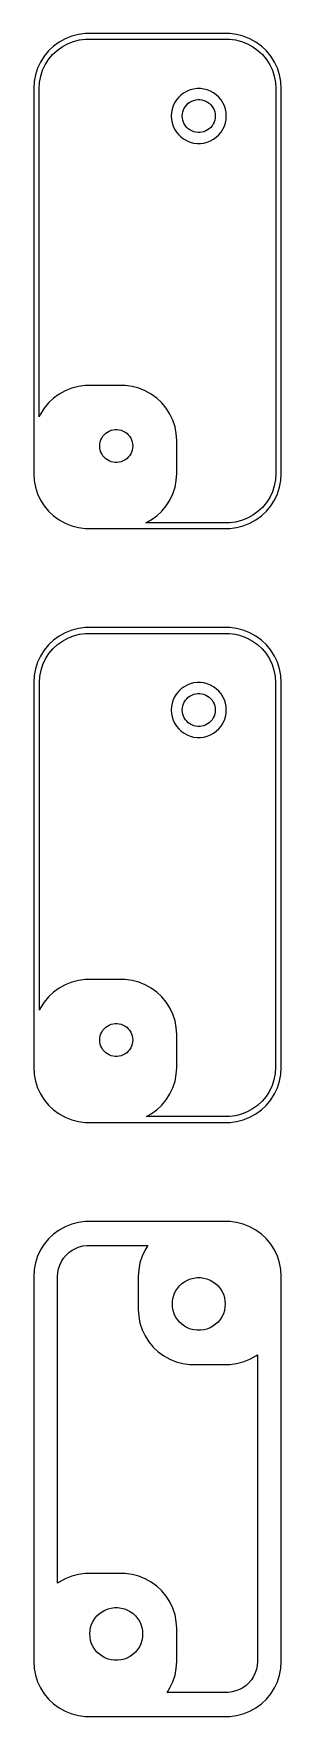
# Model space of a CAD drawing. Header units: metres. Extents: x -11 to 11, y 140 to 292.
import ezdxf

# ---------------------------------------------------------------- set-up
doc = ezdxf.new("R2010")
doc.units = ezdxf.units.M

msp = doc.modelspace()

# ---------------------------------------------------------------- linework, layer by layer
for p, q in [((-7.79507, 292.255), (-8.37889, 292.024)), ((-7.1869, 292.411), (-7.79507, 292.255)), ((-6.56395, 292.49), (-7.1869, 292.411)), ((6.56395, 292.49), (-6.56395, 292.49)), ((7.1869, 292.411), (6.56395, 292.49)), ((7.79507, 292.255), (7.1869, 292.411)), ((8.37889, 292.024), (7.79507, 292.255)), ((-9.89484, 290.923), (-10.2951, 290.439)), ((-9.43712, 291.353), (-9.89484, 290.923)), ((-9.53035, 290.58), (-9.11839, 290.967)), ((-8.92912, 291.722), (-9.43712, 291.353)), ((-9.11839, 290.967), (-8.66121, 291.299)), ((-8.37889, 292.024), (-8.92912, 291.722)), ((-8.66121, 291.299), (-8.166, 291.572)), ((-8.166, 291.572), (-7.64056, 291.78)), ((-7.64056, 291.78), (-7.0932, 291.92)), ((-7.0932, 291.92), (-6.53255, 291.991)), ((-6.53255, 291.991), (6.53255, 291.991)), ((6.53255, 291.991), (7.0932, 291.92)), ((7.0932, 291.92), (7.64056, 291.78)), ((7.64056, 291.78), (8.166, 291.572)), ((8.166, 291.572), (8.66121, 291.299)), ((8.92912, 291.722), (8.37889, 292.024)), ((8.66121, 291.299), (9.11839, 290.967)), ((9.43712, 291.353), (8.92912, 291.722)), ((9.11839, 290.967), (9.53035, 290.58)), ((9.89484, 290.923), (9.43712, 291.353)), ((10.2951, 290.439), (9.89484, 290.923)), ((-10.8989, 289.341), (-11.0929, 288.743)), ((-10.6315, 289.909), (-10.8989, 289.341)), ((-10.2951, 290.439), (-10.6315, 289.909)), ((-10.6086, 288.619), (-10.434, 289.157)), ((-10.434, 289.157), (-10.1934, 289.668)), ((-10.1934, 289.668), (-9.89056, 290.145)), ((-9.89056, 290.145), (-9.53035, 290.58)), ((9.53035, 290.58), (9.89056, 290.145)), ((9.89056, 290.145), (10.1934, 289.668)), ((10.1934, 289.668), (10.434, 289.157)), ((10.6315, 289.909), (10.2951, 290.439)), ((10.434, 289.157), (10.6086, 288.619)), ((10.8989, 289.341), (10.6315, 289.909)), ((11.0929, 288.743), (10.8989, 289.341)), ((-11.2106, 288.127), (-11.25, 287.5)), ((-11.0929, 288.743), (-11.2106, 288.127)), ((-10.75, 287.5), (-10.7145, 288.064)), ((-10.7145, 288.064), (-10.6086, 288.619)), ((10.6086, 288.619), (10.7145, 288.064)), ((10.7145, 288.064), (10.75, 287.5)), ((11.2106, 288.127), (11.0929, 288.743)), ((11.25, 287.5), (11.2106, 288.127)), ((-11.25, 287.5), (-11.25, 252.5)), ((-10.75, 257.657), (-10.75, 287.5)), ((1.55922, 286.204), (1.42555, 285.92)), ((1.72745, 286.469), (1.55922, 286.204)), ((1.92757, 286.711), (1.72745, 286.469)), ((2.15643, 286.926), (1.92757, 286.711)), ((2.41043, 287.111), (2.15643, 286.926)), ((2.68555, 287.262), (2.41043, 287.111)), ((2.65654, 286.027), (2.79385, 286.156)), ((2.97745, 287.378), (2.68555, 287.262)), ((2.79385, 286.156), (2.94626, 286.266)), ((2.94626, 286.266), (3.11133, 286.357)), ((3.28154, 287.456), (2.97745, 287.378)), ((3.11133, 286.357), (3.28647, 286.427)), ((3.59302, 287.495), (3.28154, 287.456)), ((3.28647, 286.427), (3.46892, 286.473)), ((3.46892, 286.473), (3.65581, 286.497)), ((3.90697, 287.495), (3.59302, 287.495)), ((3.65581, 286.497), (3.84418, 286.497)), ((3.84418, 286.497), (4.03107, 286.473)), ((4.21844, 287.456), (3.90697, 287.495)), ((4.03107, 286.473), (4.21352, 286.427)), ((4.21352, 286.427), (4.38866, 286.357)), ((4.52254, 287.378), (4.21844, 287.456)), ((4.38866, 286.357), (4.55373, 286.266)), ((4.81444, 287.262), (4.52254, 287.378)), ((4.55373, 286.266), (4.70613, 286.156)), ((4.70613, 286.156), (4.84344, 286.027)), ((5.08955, 287.111), (4.81444, 287.262)), ((5.34355, 286.926), (5.08955, 287.111)), ((5.57242, 286.711), (5.34355, 286.926)), ((5.77254, 286.469), (5.57242, 286.711)), ((5.94077, 286.204), (5.77254, 286.469)), ((6.07443, 285.92), (5.94077, 286.204)), ((10.75, 287.5), (10.75, 252.5)), ((11.25, 252.5), (11.25, 287.5)), ((1.2697, 285.313), (1.25, 285)), ((1.25, 285), (1.2697, 284.687)), ((1.32854, 285.622), (1.2697, 285.313)), ((1.2697, 284.687), (1.32854, 284.378)), ((1.42555, 285.92), (1.32854, 285.622)), ((2.25, 285), (2.26183, 285.188)), ((2.26183, 284.812), (2.25, 285)), ((2.26183, 285.188), (2.29712, 285.373)), ((2.29712, 284.627), (2.26183, 284.812)), ((2.29712, 285.373), (2.35533, 285.552)), ((2.35533, 284.448), (2.29712, 284.627)), ((2.35533, 285.552), (2.43553, 285.723)), ((2.43553, 285.723), (2.53647, 285.882)), ((2.53647, 285.882), (2.65654, 286.027)), ((4.84344, 286.027), (4.96352, 285.882)), ((4.96352, 285.882), (5.06445, 285.723)), ((5.06445, 285.723), (5.14465, 285.552)), ((5.14465, 285.552), (5.20287, 285.373)), ((5.20287, 284.627), (5.14465, 284.448)), ((5.20287, 285.373), (5.23816, 285.188)), ((5.23816, 284.812), (5.20287, 284.627)), ((5.23816, 285.188), (5.25, 285)), ((5.25, 285), (5.23816, 284.812)), ((6.17145, 285.622), (6.07443, 285.92)), ((6.23029, 285.313), (6.17145, 285.622)), ((6.17145, 284.378), (6.23029, 284.687)), ((6.25, 285), (6.23029, 285.313)), ((6.23029, 284.687), (6.25, 285)), ((1.32854, 284.378), (1.42555, 284.08)), ((1.42555, 284.08), (1.55922, 283.796)), ((1.55922, 283.796), (1.72745, 283.531)), ((1.72745, 283.531), (1.92757, 283.289)), ((1.92757, 283.289), (2.15643, 283.074)), ((2.15643, 283.074), (2.41043, 282.889)), ((2.43553, 284.277), (2.35533, 284.448)), ((2.53647, 284.118), (2.43553, 284.277)), ((2.65654, 283.973), (2.53647, 284.118)), ((2.79385, 283.844), (2.65654, 283.973)), ((2.94626, 283.734), (2.79385, 283.844)), ((3.11133, 283.643), (2.94626, 283.734)), ((3.28647, 283.573), (3.11133, 283.643)), ((3.46892, 283.527), (3.28647, 283.573)), ((3.65581, 283.503), (3.46892, 283.527)), ((3.84418, 283.503), (3.65581, 283.503)), ((4.03107, 283.527), (3.84418, 283.503)), ((4.21352, 283.573), (4.03107, 283.527)), ((4.38866, 283.643), (4.21352, 283.573)), ((4.55373, 283.734), (4.38866, 283.643)), ((4.70613, 283.844), (4.55373, 283.734)), ((4.84344, 283.973), (4.70613, 283.844)), ((4.96352, 284.118), (4.84344, 283.973)), ((5.06445, 284.277), (4.96352, 284.118)), ((5.14465, 284.448), (5.06445, 284.277)), ((5.08955, 282.889), (5.34355, 283.074)), ((5.34355, 283.074), (5.57242, 283.289)), ((5.57242, 283.289), (5.77254, 283.531)), ((5.77254, 283.531), (5.94077, 283.796)), ((5.94077, 283.796), (6.07443, 284.08)), ((6.07443, 284.08), (6.17145, 284.378)), ((2.41043, 282.889), (2.68555, 282.738)), ((2.68555, 282.738), (2.97745, 282.622)), ((2.97745, 282.622), (3.28154, 282.544)), ((3.28154, 282.544), (3.59302, 282.505)), ((3.59302, 282.505), (3.90697, 282.505)), ((3.90697, 282.505), (4.21844, 282.544)), ((4.21844, 282.544), (4.52254, 282.622)), ((4.52254, 282.622), (4.81444, 282.738)), ((4.81444, 282.738), (5.08955, 282.889)), ((-7.79507, 260.255), (-8.37889, 260.024)), ((-7.1869, 260.411), (-7.79507, 260.255)), ((-6.56395, 260.49), (-7.1869, 260.411)), ((-2.93604, 260.49), (-6.56395, 260.49)), ((-2.31308, 260.411), (-2.93604, 260.49)), ((-1.70491, 260.255), (-2.31308, 260.411)), ((-1.12109, 260.024), (-1.70491, 260.255)), ((-9.89484, 258.923), (-10.2951, 258.439)), ((-9.43712, 259.353), (-9.89484, 258.923)), ((-8.92912, 259.722), (-9.43712, 259.353)), ((-8.37889, 260.024), (-8.92912, 259.722)), ((-0.57086, 259.722), (-1.12109, 260.024)), ((-0.06287, 259.353), (-0.57086, 259.722)), ((0.39484, 258.923), (-0.06287, 259.353)), ((0.79507, 258.439), (0.39484, 258.923)), ((-10.6315, 257.909), (-10.75, 257.657)), ((-10.2951, 258.439), (-10.6315, 257.909)), ((1.13153, 257.909), (0.79507, 258.439)), ((1.39888, 257.341), (1.13153, 257.909)), ((1.59291, 256.743), (1.39888, 257.341)), ((-5.20287, 255.373), (-5.14465, 255.552)), ((-5.14465, 255.552), (-5.06445, 255.723)), ((-5.06445, 255.723), (-4.96352, 255.882)), ((-4.96352, 255.882), (-4.84344, 256.027)), ((-4.84344, 256.027), (-4.70613, 256.156)), ((-4.70613, 256.156), (-4.55373, 256.266)), ((-4.55373, 256.266), (-4.38866, 256.357)), ((-4.38866, 256.357), (-4.21352, 256.427)), ((-4.21352, 256.427), (-4.03107, 256.473)), ((-4.03107, 256.473), (-3.84418, 256.497)), ((-3.84418, 256.497), (-3.65581, 256.497)), ((-3.65581, 256.497), (-3.46892, 256.473)), ((-3.46892, 256.473), (-3.28647, 256.427)), ((-3.28647, 256.427), (-3.11133, 256.357)), ((-3.11133, 256.357), (-2.94626, 256.266)), ((-2.94626, 256.266), (-2.79385, 256.156)), ((-2.79385, 256.156), (-2.65654, 256.027)), ((-2.65654, 256.027), (-2.53647, 255.882)), ((-2.53647, 255.882), (-2.43553, 255.723)), ((-2.43553, 255.723), (-2.35533, 255.552)), ((-2.35533, 255.552), (-2.29712, 255.373)), ((1.71057, 256.127), (1.59291, 256.743)), ((1.75, 255.5), (1.71057, 256.127)), ((1.75, 252.5), (1.75, 255.5)), ((-5.25, 255), (-5.23816, 255.188)), ((-5.23816, 254.812), (-5.25, 255)), ((-5.23816, 255.188), (-5.20287, 255.373)), ((-5.20287, 254.627), (-5.23816, 254.812)), ((-5.14465, 254.448), (-5.20287, 254.627)), ((-5.06445, 254.277), (-5.14465, 254.448)), ((-4.96352, 254.118), (-5.06445, 254.277)), ((-4.84344, 253.973), (-4.96352, 254.118)), ((-4.70613, 253.844), (-4.84344, 253.973)), ((-2.65654, 253.973), (-2.79385, 253.844)), ((-2.53647, 254.118), (-2.65654, 253.973)), ((-2.43553, 254.277), (-2.53647, 254.118)), ((-2.35533, 254.448), (-2.43553, 254.277)), ((-2.29712, 254.627), (-2.35533, 254.448)), ((-2.29712, 255.373), (-2.26183, 255.188)), ((-2.26183, 254.812), (-2.29712, 254.627)), ((-2.26183, 255.188), (-2.25, 255)), ((-2.25, 255), (-2.26183, 254.812)), ((-11.25, 252.5), (-11.2106, 251.873)), ((-4.55373, 253.734), (-4.70613, 253.844)), ((-4.38866, 253.643), (-4.55373, 253.734)), ((-4.21352, 253.573), (-4.38866, 253.643)), ((-4.03107, 253.527), (-4.21352, 253.573)), ((-3.84418, 253.503), (-4.03107, 253.527)), ((-3.65581, 253.503), (-3.84418, 253.503)), ((-3.46892, 253.527), (-3.65581, 253.503)), ((-3.28647, 253.573), (-3.46892, 253.527)), ((-3.11133, 253.643), (-3.28647, 253.573)), ((-2.94626, 253.734), (-3.11133, 253.643)), ((-2.79385, 253.844), (-2.94626, 253.734)), ((1.71057, 251.873), (1.75, 252.5)), ((10.75, 252.5), (10.7145, 251.936)), ((11.2106, 251.873), (11.25, 252.5)), ((-11.2106, 251.873), (-11.0929, 251.257)), ((-11.0929, 251.257), (-10.8989, 250.659)), ((1.39888, 250.659), (1.59291, 251.257)), ((1.59291, 251.257), (1.71057, 251.873)), ((10.6086, 251.381), (10.434, 250.843)), ((10.7145, 251.936), (10.6086, 251.381)), ((10.8989, 250.659), (11.0929, 251.257)), ((11.0929, 251.257), (11.2106, 251.873)), ((-10.8989, 250.659), (-10.6315, 250.091)), ((-10.6315, 250.091), (-10.2951, 249.561)), ((-10.2951, 249.561), (-9.89484, 249.077)), ((0.39484, 249.077), (0.79507, 249.561)), ((0.79507, 249.561), (1.13153, 250.091)), ((1.13153, 250.091), (1.39888, 250.659)), ((9.53035, 249.42), (9.11839, 249.033)), ((9.89056, 249.855), (9.53035, 249.42)), ((10.1934, 250.332), (9.89056, 249.855)), ((9.89484, 249.077), (10.2951, 249.561)), ((10.434, 250.843), (10.1934, 250.332)), ((10.2951, 249.561), (10.6315, 250.091)), ((10.6315, 250.091), (10.8989, 250.659)), ((-9.89484, 249.077), (-9.43712, 248.647)), ((-9.43712, 248.647), (-8.92912, 248.278)), ((-8.92912, 248.278), (-8.37889, 247.976)), ((-8.37889, 247.976), (-7.79507, 247.745)), ((-1.06104, 248.009), (-0.57086, 248.278)), ((6.53255, 248.009), (-1.06104, 248.009)), ((-0.57086, 248.278), (-0.06287, 248.647)), ((-0.06287, 248.647), (0.39484, 249.077)), ((7.0932, 248.08), (6.53255, 248.009)), ((7.64056, 248.22), (7.0932, 248.08)), ((8.166, 248.428), (7.64056, 248.22)), ((7.79507, 247.745), (8.37889, 247.976)), ((8.66121, 248.701), (8.166, 248.428)), ((8.37889, 247.976), (8.92912, 248.278)), ((9.11839, 249.033), (8.66121, 248.701)), ((8.92912, 248.278), (9.43712, 248.647)), ((9.43712, 248.647), (9.89484, 249.077)), ((-7.79507, 247.745), (-7.1869, 247.589)), ((-7.1869, 247.589), (-6.56395, 247.51)), ((-6.56395, 247.51), (6.56395, 247.51)), ((6.56395, 247.51), (7.1869, 247.589)), ((7.1869, 247.589), (7.79507, 247.745)), ((-9.43712, 237.353), (-9.89484, 236.923)), ((-8.92912, 237.722), (-9.43712, 237.353)), ((-9.09834, 236.943), (-8.64436, 237.273)), ((-8.37889, 238.024), (-8.92912, 237.722)), ((-8.64436, 237.273), (-8.1526, 237.543)), ((-7.79507, 238.255), (-8.37889, 238.024)), ((-8.1526, 237.543), (-7.63084, 237.75)), ((-7.1869, 238.411), (-7.79507, 238.255)), ((-7.63084, 237.75), (-7.08731, 237.889)), ((-6.56395, 238.49), (-7.1869, 238.411)), ((-7.08731, 237.889), (-6.53058, 237.96)), ((6.56395, 238.49), (-6.56395, 238.49)), ((-6.53058, 237.96), (6.53058, 237.96)), ((6.53058, 237.96), (7.08731, 237.889)), ((7.1869, 238.411), (6.56395, 238.49)), ((7.08731, 237.889), (7.63084, 237.75)), ((7.79507, 238.255), (7.1869, 238.411)), ((7.63084, 237.75), (8.1526, 237.543)), ((8.37889, 238.024), (7.79507, 238.255)), ((8.1526, 237.543), (8.64436, 237.273)), ((8.92912, 237.722), (8.37889, 238.024)), ((8.64436, 237.273), (9.09834, 236.943)), ((9.43712, 237.353), (8.92912, 237.722)), ((9.89484, 236.923), (9.43712, 237.353)), ((-10.6315, 235.909), (-10.8989, 235.341)), ((-10.2951, 236.439), (-10.6315, 235.909)), ((-10.4047, 235.145), (-10.1658, 235.653)), ((-9.89484, 236.923), (-10.2951, 236.439)), ((-10.1658, 235.653), (-9.86511, 236.127)), ((-9.86511, 236.127), (-9.50742, 236.559)), ((-9.50742, 236.559), (-9.09834, 236.943)), ((9.09834, 236.943), (9.50742, 236.559)), ((9.50742, 236.559), (9.86511, 236.127)), ((9.86511, 236.127), (10.1658, 235.653)), ((10.2951, 236.439), (9.89484, 236.923)), ((10.1658, 235.653), (10.4047, 235.145)), ((10.6315, 235.909), (10.2951, 236.439)), ((10.8989, 235.341), (10.6315, 235.909)), ((-11.2106, 234.127), (-11.25, 233.5)), ((-11.0929, 234.743), (-11.2106, 234.127)), ((-10.8989, 235.341), (-11.0929, 234.743)), ((-10.7185, 233.5), (-10.6833, 234.06)), ((-10.6833, 234.06), (-10.5781, 234.611)), ((-10.5781, 234.611), (-10.4047, 235.145)), ((10.4047, 235.145), (10.5781, 234.611)), ((10.5781, 234.611), (10.6833, 234.06)), ((10.6833, 234.06), (10.7185, 233.5)), ((11.0929, 234.743), (10.8989, 235.341)), ((11.2106, 234.127), (11.0929, 234.743)), ((11.25, 233.5), (11.2106, 234.127)), ((-11.25, 233.5), (-11.25, 198.5)), ((-10.7185, 203.724), (-10.7185, 233.5)), ((1.92757, 232.711), (1.72745, 232.469)), ((2.15643, 232.926), (1.92757, 232.711)), ((2.41043, 233.111), (2.15643, 232.926)), ((2.68555, 233.262), (2.41043, 233.111)), ((2.97745, 233.378), (2.68555, 233.262)), ((3.28154, 233.456), (2.97745, 233.378)), ((3.59302, 233.495), (3.28154, 233.456)), ((3.90697, 233.495), (3.59302, 233.495)), ((4.21844, 233.456), (3.90697, 233.495)), ((4.52254, 233.378), (4.21844, 233.456)), ((4.81444, 233.262), (4.52254, 233.378)), ((5.08955, 233.111), (4.81444, 233.262)), ((5.34355, 232.926), (5.08955, 233.111)), ((5.57242, 232.711), (5.34355, 232.926)), ((5.77254, 232.469), (5.57242, 232.711)), ((10.7185, 233.5), (10.7185, 198.5)), ((11.25, 198.5), (11.25, 233.5)), ((1.2697, 231.313), (1.25, 231)), ((1.25, 231), (1.2697, 230.687)), ((1.32854, 231.622), (1.2697, 231.313)), ((1.42555, 231.92), (1.32854, 231.622)), ((1.55922, 232.204), (1.42555, 231.92)), ((1.72745, 232.469), (1.55922, 232.204)), ((2.25, 231), (2.26183, 231.188)), ((2.26183, 230.812), (2.25, 231)), ((2.26183, 231.188), (2.29712, 231.373)), ((2.29712, 231.373), (2.35533, 231.552)), ((2.35533, 231.552), (2.43553, 231.723)), ((2.43553, 231.723), (2.53647, 231.882)), ((2.53647, 231.882), (2.65654, 232.027)), ((2.65654, 232.027), (2.79385, 232.156)), ((2.79385, 232.156), (2.94626, 232.266)), ((2.94626, 232.266), (3.11133, 232.357)), ((3.11133, 232.357), (3.28647, 232.427)), ((3.28647, 232.427), (3.46892, 232.473)), ((3.46892, 232.473), (3.65581, 232.497)), ((3.65581, 232.497), (3.84418, 232.497)), ((3.84418, 232.497), (4.03107, 232.473)), ((4.03107, 232.473), (4.21352, 232.427)), ((4.21352, 232.427), (4.38866, 232.357)), ((4.38866, 232.357), (4.55373, 232.266)), ((4.55373, 232.266), (4.70613, 232.156)), ((4.70613, 232.156), (4.84344, 232.027)), ((4.84344, 232.027), (4.96352, 231.882)), ((4.96352, 231.882), (5.06445, 231.723)), ((5.06445, 231.723), (5.14465, 231.552)), ((5.14465, 231.552), (5.20287, 231.373)), ((5.20287, 231.373), (5.23816, 231.188)), ((5.23816, 231.188), (5.25, 231)), ((5.25, 231), (5.23816, 230.812)), ((5.94077, 232.204), (5.77254, 232.469)), ((6.07443, 231.92), (5.94077, 232.204)), ((6.17145, 231.622), (6.07443, 231.92)), ((6.23029, 231.313), (6.17145, 231.622)), ((6.25, 231), (6.23029, 231.313)), ((6.23029, 230.687), (6.25, 231)), ((1.2697, 230.687), (1.32854, 230.378)), ((1.32854, 230.378), (1.42555, 230.08)), ((1.42555, 230.08), (1.55922, 229.796)), ((1.55922, 229.796), (1.72745, 229.531)), ((1.72745, 229.531), (1.92757, 229.289)), ((2.29712, 230.627), (2.26183, 230.812)), ((2.35533, 230.448), (2.29712, 230.627)), ((2.43553, 230.277), (2.35533, 230.448)), ((2.53647, 230.118), (2.43553, 230.277)), ((2.65654, 229.973), (2.53647, 230.118)), ((2.79385, 229.844), (2.65654, 229.973)), ((2.94626, 229.734), (2.79385, 229.844)), ((3.11133, 229.643), (2.94626, 229.734)), ((3.28647, 229.573), (3.11133, 229.643)), ((3.46892, 229.527), (3.28647, 229.573)), ((3.65581, 229.503), (3.46892, 229.527)), ((3.84418, 229.503), (3.65581, 229.503)), ((4.03107, 229.527), (3.84418, 229.503)), ((4.21352, 229.573), (4.03107, 229.527)), ((4.38866, 229.643), (4.21352, 229.573)), ((4.55373, 229.734), (4.38866, 229.643)), ((4.70613, 229.844), (4.55373, 229.734)), ((4.84344, 229.973), (4.70613, 229.844)), ((4.96352, 230.118), (4.84344, 229.973)), ((5.06445, 230.277), (4.96352, 230.118)), ((5.14465, 230.448), (5.06445, 230.277)), ((5.20287, 230.627), (5.14465, 230.448)), ((5.23816, 230.812), (5.20287, 230.627)), ((5.57242, 229.289), (5.77254, 229.531)), ((5.77254, 229.531), (5.94077, 229.796)), ((5.94077, 229.796), (6.07443, 230.08)), ((6.07443, 230.08), (6.17145, 230.378)), ((6.17145, 230.378), (6.23029, 230.687)), ((1.92757, 229.289), (2.15643, 229.074)), ((2.15643, 229.074), (2.41043, 228.889)), ((2.41043, 228.889), (2.68555, 228.738)), ((2.68555, 228.738), (2.97745, 228.622)), ((2.97745, 228.622), (3.28154, 228.544)), ((3.28154, 228.544), (3.59302, 228.505)), ((3.59302, 228.505), (3.90697, 228.505)), ((3.90697, 228.505), (4.21844, 228.544)), ((4.21844, 228.544), (4.52254, 228.622)), ((4.52254, 228.622), (4.81444, 228.738)), ((4.81444, 228.738), (5.08955, 228.889)), ((5.08955, 228.889), (5.34355, 229.074)), ((5.34355, 229.074), (5.57242, 229.289)), ((-9.43712, 205.353), (-9.89484, 204.923)), ((-8.92912, 205.722), (-9.43712, 205.353)), ((-8.37889, 206.024), (-8.92912, 205.722)), ((-7.79507, 206.255), (-8.37889, 206.024)), ((-7.1869, 206.411), (-7.79507, 206.255)), ((-6.56395, 206.49), (-7.1869, 206.411)), ((-2.93604, 206.49), (-6.56395, 206.49)), ((-2.31308, 206.411), (-2.93604, 206.49)), ((-1.70491, 206.255), (-2.31308, 206.411)), ((-1.12109, 206.024), (-1.70491, 206.255)), ((-0.57086, 205.722), (-1.12109, 206.024)), ((-0.06287, 205.353), (-0.57086, 205.722)), ((0.39484, 204.923), (-0.06287, 205.353)), ((-10.6315, 203.909), (-10.7185, 203.724)), ((-10.2951, 204.439), (-10.6315, 203.909)), ((-9.89484, 204.923), (-10.2951, 204.439)), ((0.79507, 204.439), (0.39484, 204.923)), ((1.13153, 203.909), (0.79507, 204.439)), ((1.39888, 203.341), (1.13153, 203.909)), ((-4.96352, 201.882), (-4.84344, 202.027)), ((-4.84344, 202.027), (-4.70613, 202.156)), ((-4.70613, 202.156), (-4.55373, 202.266)), ((-4.55373, 202.266), (-4.38866, 202.357)), ((-4.38866, 202.357), (-4.21352, 202.427)), ((-4.21352, 202.427), (-4.03107, 202.473)), ((-4.03107, 202.473), (-3.84418, 202.497)), ((-3.84418, 202.497), (-3.65581, 202.497)), ((-3.65581, 202.497), (-3.46892, 202.473)), ((-3.46892, 202.473), (-3.28647, 202.427)), ((-3.28647, 202.427), (-3.11133, 202.357)), ((-3.11133, 202.357), (-2.94626, 202.266)), ((-2.94626, 202.266), (-2.79385, 202.156)), ((-2.79385, 202.156), (-2.65654, 202.027)), ((-2.65654, 202.027), (-2.53647, 201.882)), ((1.59291, 202.743), (1.39888, 203.341)), ((1.71057, 202.127), (1.59291, 202.743)), ((1.75, 201.5), (1.71057, 202.127)), ((-5.25, 201), (-5.23816, 201.188)), ((-5.23816, 200.812), (-5.25, 201)), ((-5.23816, 201.188), (-5.20287, 201.373)), ((-5.20287, 200.627), (-5.23816, 200.812)), ((-5.20287, 201.373), (-5.14465, 201.552)), ((-5.14465, 200.448), (-5.20287, 200.627)), ((-5.14465, 201.552), (-5.06445, 201.723)), ((-5.06445, 200.277), (-5.14465, 200.448)), ((-5.06445, 201.723), (-4.96352, 201.882)), ((-2.53647, 201.882), (-2.43553, 201.723)), ((-2.43553, 201.723), (-2.35533, 201.552)), ((-2.35533, 200.448), (-2.43553, 200.277)), ((-2.35533, 201.552), (-2.29712, 201.373)), ((-2.29712, 200.627), (-2.35533, 200.448)), ((-2.29712, 201.373), (-2.26183, 201.188)), ((-2.26183, 200.812), (-2.29712, 200.627)), ((-2.26183, 201.188), (-2.25, 201)), ((-2.25, 201), (-2.26183, 200.812)), ((1.75, 198.5), (1.75, 201.5)), ((-4.96352, 200.118), (-5.06445, 200.277)), ((-4.84344, 199.973), (-4.96352, 200.118)), ((-4.70613, 199.844), (-4.84344, 199.973)), ((-4.55373, 199.734), (-4.70613, 199.844)), ((-4.38866, 199.643), (-4.55373, 199.734)), ((-4.21352, 199.573), (-4.38866, 199.643)), ((-4.03107, 199.527), (-4.21352, 199.573)), ((-3.84418, 199.503), (-4.03107, 199.527)), ((-3.65581, 199.503), (-3.84418, 199.503)), ((-3.46892, 199.527), (-3.65581, 199.503)), ((-3.28647, 199.573), (-3.46892, 199.527)), ((-3.11133, 199.643), (-3.28647, 199.573)), ((-2.94626, 199.734), (-3.11133, 199.643)), ((-2.79385, 199.844), (-2.94626, 199.734)), ((-2.65654, 199.973), (-2.79385, 199.844)), ((-2.53647, 200.118), (-2.65654, 199.973)), ((-2.43553, 200.277), (-2.53647, 200.118)), ((-11.25, 198.5), (-11.2106, 197.873)), ((-11.2106, 197.873), (-11.0929, 197.257)), ((1.59291, 197.257), (1.71057, 197.873)), ((1.71057, 197.873), (1.75, 198.5)), ((10.5781, 197.389), (10.4047, 196.855)), ((10.6833, 197.94), (10.5781, 197.389)), ((10.7185, 198.5), (10.6833, 197.94)), ((11.0929, 197.257), (11.2106, 197.873)), ((11.2106, 197.873), (11.25, 198.5)), ((-11.0929, 197.257), (-10.8989, 196.659)), ((-10.8989, 196.659), (-10.6315, 196.091)), ((-10.6315, 196.091), (-10.2951, 195.561)), ((0.79507, 195.561), (1.13153, 196.091)), ((1.13153, 196.091), (1.39888, 196.659)), ((1.39888, 196.659), (1.59291, 197.257)), ((9.86511, 195.873), (9.50742, 195.441)), ((10.1658, 196.347), (9.86511, 195.873)), ((10.4047, 196.855), (10.1658, 196.347)), ((10.2951, 195.561), (10.6315, 196.091)), ((10.6315, 196.091), (10.8989, 196.659)), ((10.8989, 196.659), (11.0929, 197.257)), ((-10.2951, 195.561), (-9.89484, 195.077)), ((-9.89484, 195.077), (-9.43712, 194.647)), ((-9.43712, 194.647), (-8.92912, 194.278)), ((-0.57086, 194.278), (-0.06287, 194.647)), ((-0.06287, 194.647), (0.39484, 195.077)), ((0.39484, 195.077), (0.79507, 195.561)), ((8.1526, 194.457), (7.63084, 194.25)), ((8.64436, 194.727), (8.1526, 194.457)), ((9.09834, 195.057), (8.64436, 194.727)), ((8.92912, 194.278), (9.43712, 194.647)), ((9.50742, 195.441), (9.09834, 195.057)), ((9.43712, 194.647), (9.89484, 195.077)), ((9.89484, 195.077), (10.2951, 195.561)), ((-8.92912, 194.278), (-8.37889, 193.976)), ((-8.37889, 193.976), (-7.79507, 193.745)), ((-7.79507, 193.745), (-7.1869, 193.589)), ((-7.1869, 193.589), (-6.56395, 193.51)), ((-6.56395, 193.51), (6.56395, 193.51)), ((-1.00392, 194.04), (-0.57086, 194.278)), ((6.53058, 194.04), (-1.00392, 194.04)), ((7.08731, 194.111), (6.53058, 194.04)), ((6.56395, 193.51), (7.1869, 193.589)), ((7.63084, 194.25), (7.08731, 194.111)), ((7.1869, 193.589), (7.79507, 193.745)), ((7.79507, 193.745), (8.37889, 193.976)), ((8.37889, 193.976), (8.92912, 194.278)), ((-8.92912, 183.722), (-9.43712, 183.353)), ((-8.37889, 184.024), (-8.92912, 183.722)), ((-7.79507, 184.255), (-8.37889, 184.024)), ((-7.1869, 184.411), (-7.79507, 184.255)), ((-6.56395, 184.49), (-7.1869, 184.411)), ((6.56395, 184.49), (-6.56395, 184.49)), ((7.1869, 184.411), (6.56395, 184.49)), ((7.79507, 184.255), (7.1869, 184.411)), ((8.37889, 184.024), (7.79507, 184.255)), ((8.92912, 183.722), (8.37889, 184.024)), ((9.43712, 183.353), (8.92912, 183.722)), ((-10.2951, 182.439), (-10.6315, 181.909)), ((-9.89484, 182.923), (-10.2951, 182.439)), ((-9.43712, 183.353), (-9.89484, 182.923)), ((-7.76285, 181.884), (-7.45215, 182.055)), ((-7.45215, 182.055), (-7.12247, 182.185)), ((-7.12247, 182.185), (-6.77905, 182.273)), ((-6.77905, 182.273), (-6.42728, 182.318)), ((-6.42728, 182.318), (-0.87192, 182.318)), ((-0.87192, 182.318), (-1.13153, 181.909)), ((9.89484, 182.923), (9.43712, 183.353)), ((10.2951, 182.439), (9.89484, 182.923)), ((10.6315, 181.909), (10.2951, 182.439)), ((-11.0929, 180.743), (-11.2106, 180.127)), ((-10.8989, 181.341), (-11.0929, 180.743)), ((-10.6315, 181.909), (-10.8989, 181.341)), ((-8.98471, 180.202), (-8.87514, 180.539)), ((-8.87514, 180.539), (-8.72417, 180.86)), ((-8.72417, 180.86), (-8.53418, 181.16)), ((-8.53418, 181.16), (-8.30817, 181.433)), ((-8.30817, 181.433), (-8.0497, 181.675)), ((-8.0497, 181.675), (-7.76285, 181.884)), ((-1.59291, 180.743), (-1.71057, 180.127)), ((-1.39888, 181.341), (-1.59291, 180.743)), ((-1.13153, 181.909), (-1.39888, 181.341)), ((10.8989, 181.341), (10.6315, 181.909)), ((11.0929, 180.743), (10.8989, 181.341)), ((11.2106, 180.127), (11.0929, 180.743)), ((-11.2106, 180.127), (-11.25, 179.5)), ((-11.25, 179.5), (-11.25, 144.5)), ((-9.07341, 179.5), (-9.05115, 179.854)), ((-9.07341, 151.617), (-9.07341, 179.5)), ((-9.05115, 179.854), (-8.98471, 180.202)), ((-1.71057, 180.127), (-1.75, 179.5)), ((-1.75, 179.5), (-1.75, 176.5)), ((2.22017, 178.849), (2.464, 179.026)), ((2.464, 179.026), (2.72812, 179.172)), ((2.72812, 179.172), (3.00835, 179.283)), ((3.00835, 179.283), (3.30028, 179.357)), ((3.30028, 179.357), (3.59929, 179.395)), ((3.59929, 179.395), (3.9007, 179.395)), ((3.9007, 179.395), (4.19971, 179.357)), ((4.19971, 179.357), (4.49164, 179.283)), ((4.49164, 179.283), (4.77187, 179.172)), ((4.77187, 179.172), (5.03598, 179.026)), ((5.03598, 179.026), (5.27982, 178.849)), ((11.25, 179.5), (11.2106, 180.127)), ((11.25, 144.5), (11.25, 179.5)), ((1.36891, 177.301), (1.4254, 177.597)), ((1.4254, 177.597), (1.51852, 177.883)), ((1.51852, 177.883), (1.64685, 178.156)), ((1.64685, 178.156), (1.80835, 178.411)), ((1.80835, 178.411), (2.00047, 178.643)), ((2.00047, 178.643), (2.22017, 178.849)), ((5.27982, 178.849), (5.49951, 178.643)), ((5.49951, 178.643), (5.69164, 178.411)), ((5.69164, 178.411), (5.85313, 178.156)), ((5.85313, 178.156), (5.98146, 177.883)), ((5.98146, 177.883), (6.07458, 177.597)), ((6.07458, 177.597), (6.13107, 177.301)), ((-1.75, 176.5), (-1.71057, 175.873)), ((1.34999, 177), (1.36891, 177.301)), ((1.36891, 176.699), (1.34999, 177)), ((1.4254, 176.403), (1.36891, 176.699)), ((1.51852, 176.117), (1.4254, 176.403)), ((1.64685, 175.844), (1.51852, 176.117)), ((5.98146, 176.117), (5.85313, 175.844)), ((6.07458, 176.403), (5.98146, 176.117)), ((6.13107, 176.699), (6.07458, 176.403)), ((6.13107, 177.301), (6.14999, 177)), ((6.14999, 177), (6.13107, 176.699)), ((-1.71057, 175.873), (-1.59291, 175.257)), ((-1.59291, 175.257), (-1.39888, 174.659)), ((-1.39888, 174.659), (-1.13153, 174.091)), ((1.80835, 175.589), (1.64685, 175.844)), ((2.00047, 175.357), (1.80835, 175.589)), ((2.22017, 175.151), (2.00047, 175.357)), ((2.464, 174.974), (2.22017, 175.151)), ((2.72812, 174.828), (2.464, 174.974)), ((3.00835, 174.717), (2.72812, 174.828)), ((3.30028, 174.643), (3.00835, 174.717)), ((3.59929, 174.605), (3.30028, 174.643)), ((3.9007, 174.605), (3.59929, 174.605)), ((4.19971, 174.643), (3.9007, 174.605)), ((4.49164, 174.717), (4.19971, 174.643)), ((4.77187, 174.828), (4.49164, 174.717)), ((5.03598, 174.974), (4.77187, 174.828)), ((5.27982, 175.151), (5.03598, 174.974)), ((5.49951, 175.357), (5.27982, 175.151)), ((5.69164, 175.589), (5.49951, 175.357)), ((5.85313, 175.844), (5.69164, 175.589)), ((-1.13153, 174.091), (-0.79507, 173.561)), ((-0.79507, 173.561), (-0.39484, 173.077)), ((-0.39484, 173.077), (0.06287, 172.647)), ((0.06287, 172.647), (0.57086, 172.278)), ((0.57086, 172.278), (1.12109, 171.976)), ((1.12109, 171.976), (1.70491, 171.745)), ((1.70491, 171.745), (2.31308, 171.589)), ((2.31308, 171.589), (2.93604, 171.51)), ((2.93604, 171.51), (6.56395, 171.51)), ((6.56395, 171.51), (7.1869, 171.589)), ((7.1869, 171.589), (7.79507, 171.745)), ((7.79507, 171.745), (8.37889, 171.976)), ((8.37889, 171.976), (8.92912, 172.278)), ((8.92912, 172.278), (9.07341, 172.383)), ((9.07341, 172.383), (9.07341, 144.5)), ((-8.92912, 151.722), (-9.07341, 151.617)), ((-8.37889, 152.024), (-8.92912, 151.722)), ((-7.79507, 152.255), (-8.37889, 152.024)), ((-7.1869, 152.411), (-7.79507, 152.255)), ((-6.56395, 152.49), (-7.1869, 152.411)), ((-2.93604, 152.49), (-6.56395, 152.49)), ((-2.31308, 152.411), (-2.93604, 152.49)), ((-1.70491, 152.255), (-2.31308, 152.411)), ((-1.12109, 152.024), (-1.70491, 152.255)), ((-0.57086, 151.722), (-1.12109, 152.024)), ((-0.06287, 151.353), (-0.57086, 151.722)), ((0.39484, 150.923), (-0.06287, 151.353)), ((0.79507, 150.439), (0.39484, 150.923)), ((1.13153, 149.909), (0.79507, 150.439)), ((-5.85313, 148.156), (-5.69164, 148.411)), ((-5.69164, 148.411), (-5.49951, 148.643)), ((-5.49951, 148.643), (-5.27982, 148.849)), ((-5.27982, 148.849), (-5.03598, 149.026)), ((-5.03598, 149.026), (-4.77187, 149.172)), ((-4.77187, 149.172), (-4.49164, 149.283)), ((-4.49164, 149.283), (-4.19971, 149.357)), ((-4.19971, 149.357), (-3.9007, 149.395)), ((-3.9007, 149.395), (-3.59929, 149.395)), ((-3.59929, 149.395), (-3.30028, 149.357)), ((-3.30028, 149.357), (-3.00835, 149.283)), ((-3.00835, 149.283), (-2.72812, 149.172)), ((-2.72812, 149.172), (-2.464, 149.026)), ((-2.464, 149.026), (-2.22017, 148.849)), ((-2.22017, 148.849), (-2.00047, 148.643)), ((-2.00047, 148.643), (-1.80835, 148.411)), ((-1.80835, 148.411), (-1.64685, 148.156)), ((1.39888, 149.341), (1.13153, 149.909)), ((1.59291, 148.743), (1.39888, 149.341)), ((1.71057, 148.127), (1.59291, 148.743)), ((-6.14999, 147), (-6.13107, 147.301)), ((-6.13107, 146.699), (-6.14999, 147)), ((-6.13107, 147.301), (-6.07458, 147.597)), ((-6.07458, 147.597), (-5.98146, 147.883)), ((-5.98146, 147.883), (-5.85313, 148.156)), ((-1.64685, 148.156), (-1.51852, 147.883)), ((-1.51852, 147.883), (-1.4254, 147.597)), ((-1.4254, 147.597), (-1.36891, 147.301)), ((-1.36891, 147.301), (-1.34999, 147)), ((-1.34999, 147), (-1.36891, 146.699)), ((1.75, 147.5), (1.71057, 148.127)), ((1.75, 144.5), (1.75, 147.5)), ((-6.07458, 146.403), (-6.13107, 146.699)), ((-5.98146, 146.117), (-6.07458, 146.403)), ((-5.85313, 145.844), (-5.98146, 146.117)), ((-5.69164, 145.589), (-5.85313, 145.844)), ((-5.49951, 145.357), (-5.69164, 145.589)), ((-5.27982, 145.151), (-5.49951, 145.357)), ((-2.00047, 145.357), (-2.22017, 145.151)), ((-1.80835, 145.589), (-2.00047, 145.357)), ((-1.64685, 145.844), (-1.80835, 145.589)), ((-1.51852, 146.117), (-1.64685, 145.844)), ((-1.4254, 146.403), (-1.51852, 146.117)), ((-1.36891, 146.699), (-1.4254, 146.403)), ((-11.25, 144.5), (-11.2106, 143.873)), ((-11.2106, 143.873), (-11.0929, 143.257)), ((-5.03598, 144.974), (-5.27982, 145.151)), ((-4.77187, 144.828), (-5.03598, 144.974)), ((-4.49164, 144.717), (-4.77187, 144.828)), ((-4.19971, 144.643), (-4.49164, 144.717)), ((-3.9007, 144.605), (-4.19971, 144.643)), ((-3.59929, 144.605), (-3.9007, 144.605)), ((-3.30028, 144.643), (-3.59929, 144.605)), ((-3.00835, 144.717), (-3.30028, 144.643)), ((-2.72812, 144.828), (-3.00835, 144.717)), ((-2.464, 144.974), (-2.72812, 144.828)), ((-2.22017, 145.151), (-2.464, 144.974)), ((1.59291, 143.257), (1.71057, 143.873)), ((1.71057, 143.873), (1.75, 144.5)), ((9.05115, 144.146), (8.98471, 143.798)), ((9.07341, 144.5), (9.05115, 144.146)), ((11.0929, 143.257), (11.2106, 143.873)), ((11.2106, 143.873), (11.25, 144.5)), ((-11.0929, 143.257), (-10.8989, 142.659)), ((-10.8989, 142.659), (-10.6315, 142.091)), ((1.13153, 142.091), (1.39888, 142.659)), ((1.39888, 142.659), (1.59291, 143.257)), ((8.0497, 142.325), (7.76285, 142.116)), ((8.30817, 142.567), (8.0497, 142.325)), ((8.53418, 142.84), (8.30817, 142.567)), ((8.72417, 143.14), (8.53418, 142.84)), ((8.87514, 143.461), (8.72417, 143.14)), ((8.98471, 143.798), (8.87514, 143.461)), ((10.6315, 142.091), (10.8989, 142.659)), ((10.8989, 142.659), (11.0929, 143.257)), ((-10.6315, 142.091), (-10.2951, 141.561)), ((-10.2951, 141.561), (-9.89484, 141.077)), ((-9.89484, 141.077), (-9.43712, 140.647)), ((0.87192, 141.682), (1.13153, 142.091)), ((6.42728, 141.682), (0.87192, 141.682)), ((6.77905, 141.727), (6.42728, 141.682)), ((7.12247, 141.815), (6.77905, 141.727)), ((7.45215, 141.945), (7.12247, 141.815)), ((7.76285, 142.116), (7.45215, 141.945)), ((9.43712, 140.647), (9.89484, 141.077)), ((9.89484, 141.077), (10.2951, 141.561)), ((10.2951, 141.561), (10.6315, 142.091)), ((-9.43712, 140.647), (-8.92912, 140.278)), ((-8.92912, 140.278), (-8.37889, 139.976)), ((-8.37889, 139.976), (-7.79507, 139.745)), ((-7.79507, 139.745), (-7.1869, 139.589)), ((-7.1869, 139.589), (-6.56395, 139.51)), ((-6.56395, 139.51), (6.56395, 139.51)), ((6.56395, 139.51), (7.1869, 139.589)), ((7.1869, 139.589), (7.79507, 139.745)), ((7.79507, 139.745), (8.37889, 139.976)), ((8.37889, 139.976), (8.92912, 140.278)), ((8.92912, 140.278), (9.43712, 140.647))]:
    msp.add_line(p, q)

doc.saveas('drawing.dxf')
